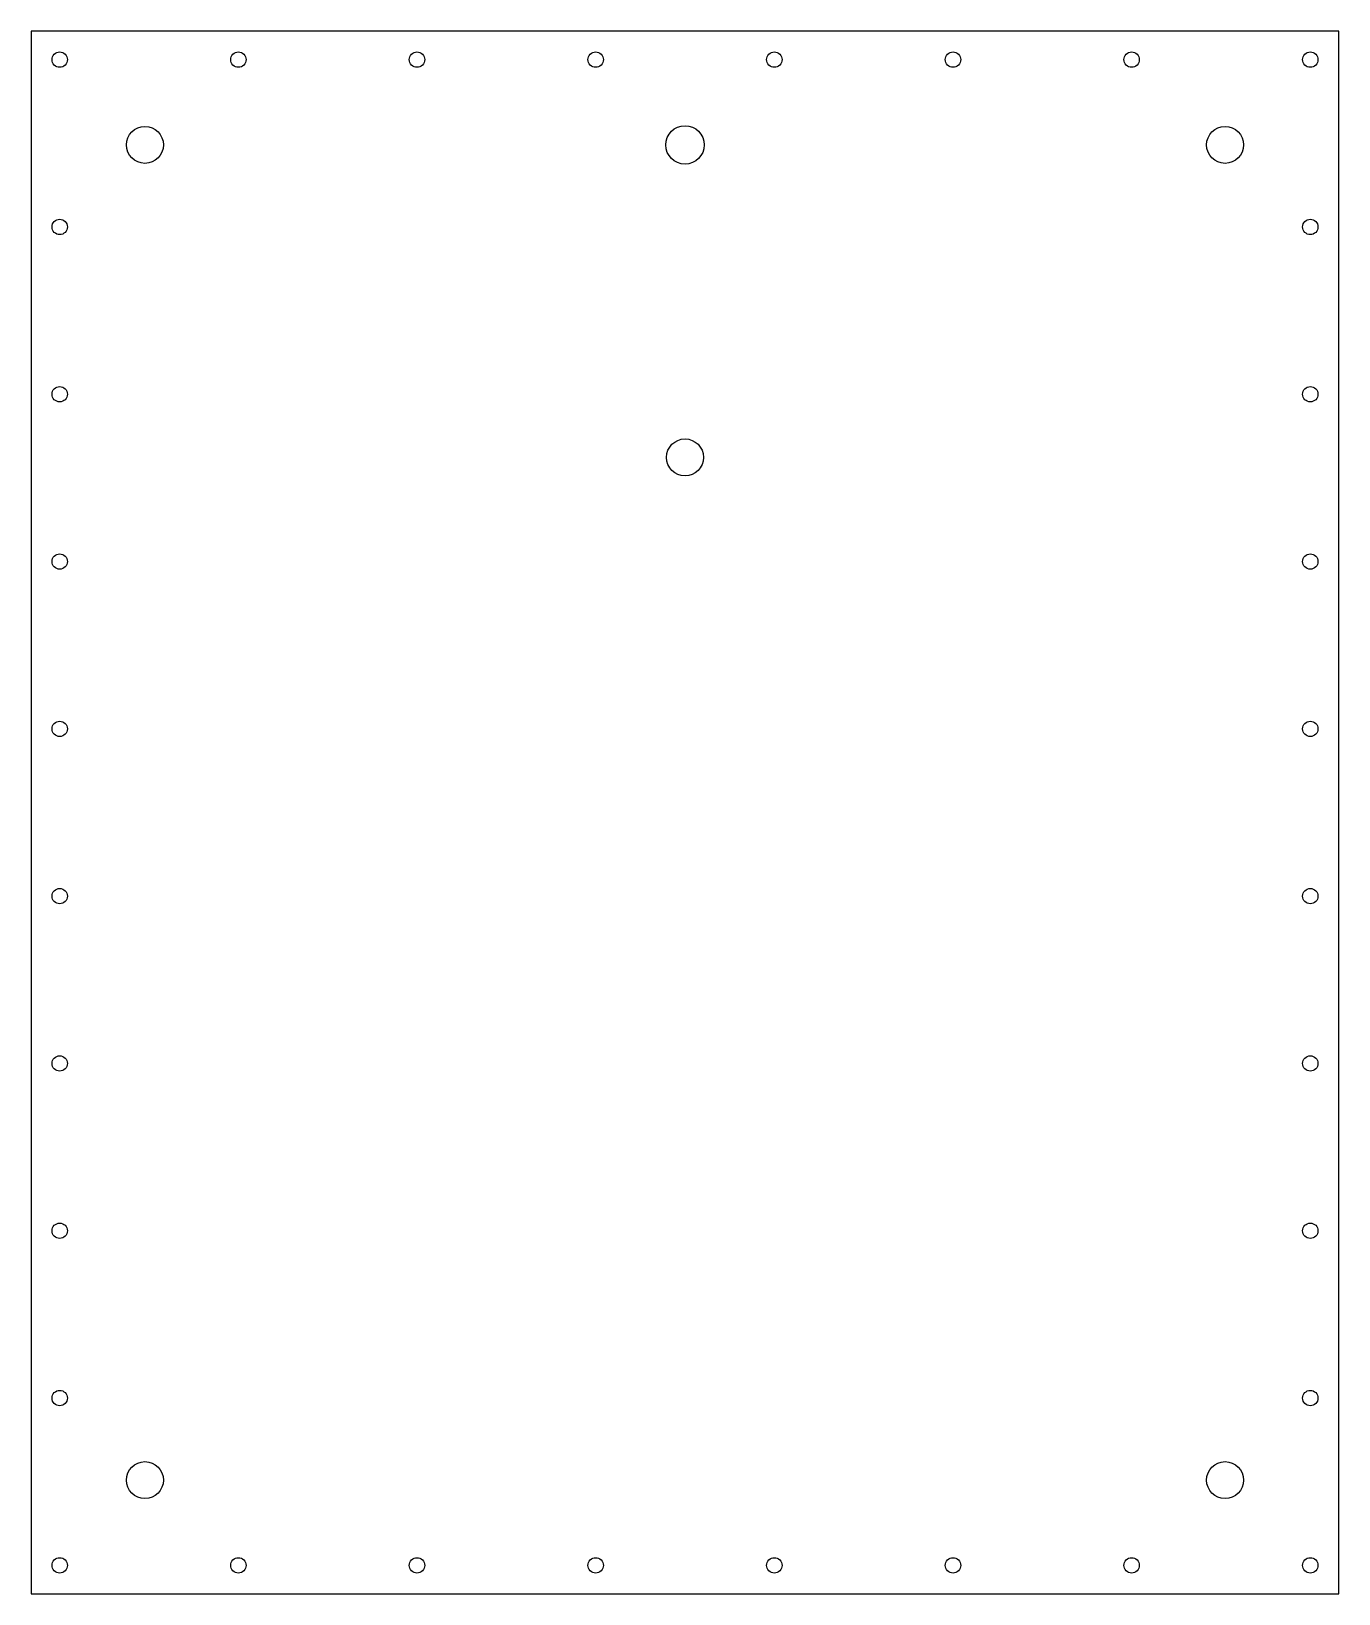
# Model space of a CAD drawing. Header units: millimetres. Extents: x -185 to 275, y -360 to 190.
import ezdxf

# ---------------------------------------------------------------- set-up
doc = ezdxf.new("R2010")
doc.units = ezdxf.units.MM
doc.layers.get('0').update_dxf_attribs({"linetype": 'CONTINUOUS'})

msp = doc.modelspace()

# ---------------------------------------------------------------- linework, layer by layer
msp.add_lwpolyline([(-185, -360), (275, -360), (275, 190), (-185, 190)], close=True)
for centre, radius in [((-175, 180), 2.7), ((-112.14, 180), 2.7), ((-49.29, 180), 2.7), ((13.57, 180), 2.7), ((76.43, 180), 2.7), ((139.29, 180), 2.7), ((202.14, 180), 2.7), ((265, 180), 2.7), ((-145, 150), 6.5), ((45, 150), 6.75), ((235, 150), 6.5), ((-175, 121.11), 2.7), ((265, 121.11), 2.7), ((-175, 62.22), 2.7), ((265, 62.22), 2.7), ((45, 40), 6.5), ((-175, 3.33), 2.7), ((265, 3.33), 2.7), ((-175, -55.56), 2.7), ((265, -55.56), 2.7), ((-175, -114.44), 2.7), ((265, -114.44), 2.7), ((-175, -173.33), 2.7), ((265, -173.33), 2.7), ((-175, -232.22), 2.7), ((265, -232.22), 2.7), ((-175, -291.11), 2.7), ((265, -291.11), 2.7), ((-145, -320), 6.5), ((235, -320), 6.5), ((-175, -350), 2.7), ((-112.14, -350), 2.7), ((-49.29, -350), 2.7), ((13.57, -350), 2.7), ((76.43, -350), 2.7), ((139.29, -350), 2.7), ((202.14, -350), 2.7), ((265, -350), 2.7)]:
    msp.add_circle(centre, radius)

doc.saveas('drawing.dxf')
